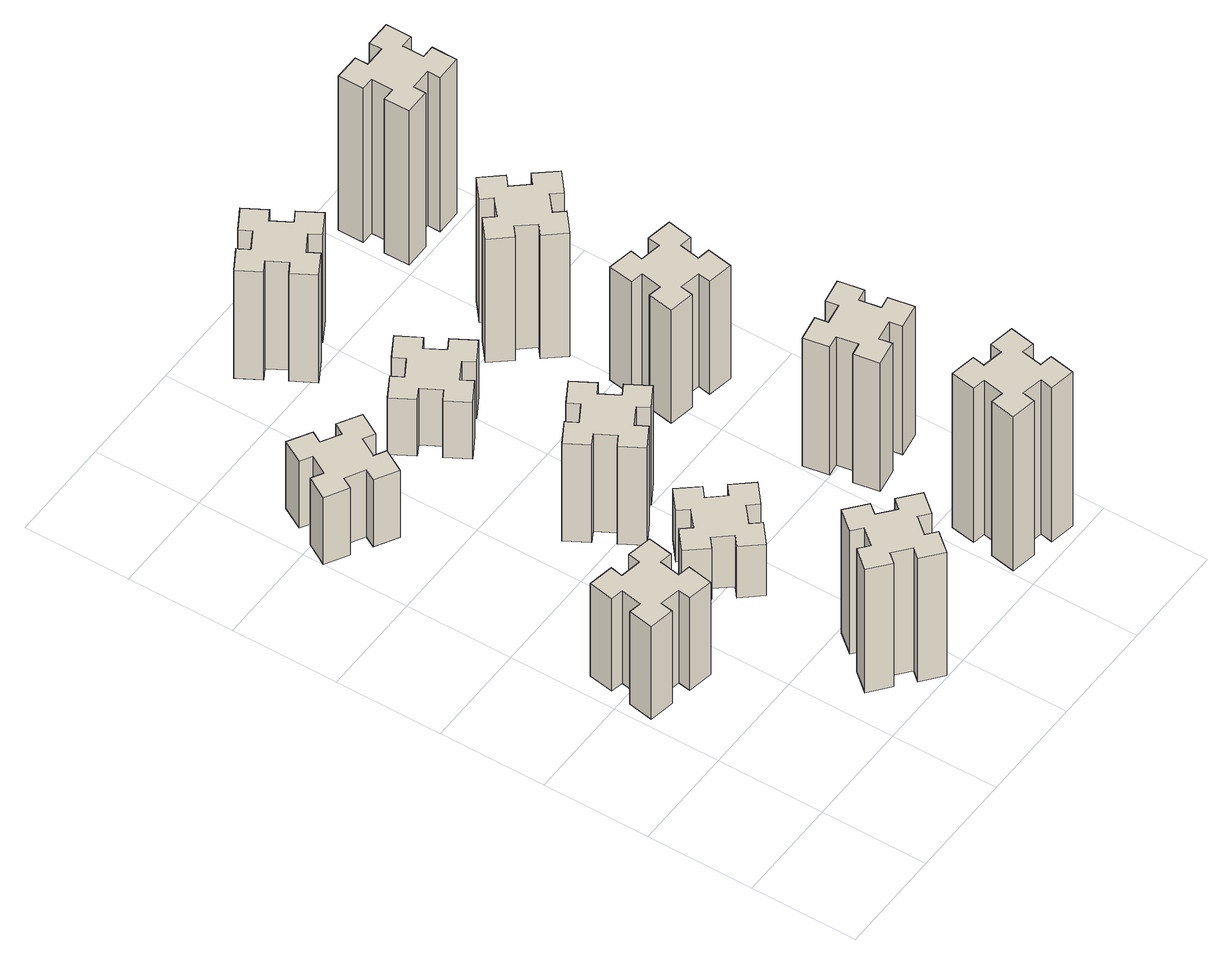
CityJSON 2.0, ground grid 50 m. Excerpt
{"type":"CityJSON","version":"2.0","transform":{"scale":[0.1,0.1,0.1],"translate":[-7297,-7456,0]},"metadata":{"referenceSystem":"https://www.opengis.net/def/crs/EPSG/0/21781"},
"CityObjects":{
"building1":{"type":"Building","attributes":{"class":"1000","function":"1000","usage":"1000","yearOfConstruction":2016,"roofType":"1000","measuredHeight":54,"storeysAboveGround":30,"storeysBelowGround":0},"geometry":[{"type":"Solid","lod":"1","boundaries":[[[[0,1,2,3,4,5,6,7,8,9,10,11,12,13,14,15,16,17,18,19]],[[17,16,20,21]],[[16,15,22,20]],[[15,14,23,22]],[[14,13,24,23]],[[13,12,25,24]],[[12,11,26,25]],[[11,10,27,26]],[[10,9,28,27]],[[9,8,29,28]],[[8,7,30,29]],[[7,6,31,30]],[[6,5,32,31]],[[5,4,33,32]],[[4,3,34,33]],[[3,2,35,34]],[[2,1,36,35]],[[1,0,37,36]],[[0,19,38,37]],[[19,18,39,38]],[[18,17,21,39]],[[24,25,26,27,28,29,30,31,32,33,34,35,36,37,38,39,21,20,22,23]]]]}]},
"building2":{"type":"Building","attributes":{"class":"1000","function":"1000","usage":"1000","yearOfConstruction":2016,"roofType":"1000","measuredHeight":72,"storeysAboveGround":30,"storeysBelowGround":0},"geometry":[{"type":"Solid","lod":"1","boundaries":[[[[40,41,42,43,44,45,46,47,48,49,50,51,52,53,54,55,56,57,58,59]],[[57,56,60,61]],[[56,55,62,60]],[[55,54,63,62]],[[54,53,64,63]],[[53,52,65,64]],[[52,51,66,65]],[[51,50,67,66]],[[50,49,68,67]],[[49,48,69,68]],[[48,47,70,69]],[[47,46,71,70]],[[46,45,72,71]],[[45,44,73,72]],[[44,43,74,73]],[[43,42,75,74]],[[42,41,76,75]],[[41,40,77,76]],[[40,59,78,77]],[[59,58,79,78]],[[58,57,61,79]],[[64,65,66,67,68,69,70,71,72,73,74,75,76,77,78,79,61,60,62,63]]]]}]},
"building3":{"type":"Building","attributes":{"class":"1000","function":"1000","usage":"1000","yearOfConstruction":2016,"roofType":"1000","measuredHeight":39,"storeysAboveGround":30,"storeysBelowGround":0},"geometry":[{"type":"Solid","lod":"1","boundaries":[[[[80,81,82,83,84,85,86,87,88,89,90,91,92,93,94,95,96,97,98,99]],[[97,96,100,101]],[[96,95,102,100]],[[95,94,103,102]],[[94,93,104,103]],[[93,92,105,104]],[[92,91,106,105]],[[91,90,107,106]],[[90,89,108,107]],[[89,88,109,108]],[[88,87,110,109]],[[87,86,111,110]],[[86,85,112,111]],[[85,84,113,112]],[[84,83,114,113]],[[83,82,115,114]],[[82,81,116,115]],[[81,80,117,116]],[[80,99,118,117]],[[99,98,119,118]],[[98,97,101,119]],[[104,105,106,107,108,109,110,111,112,113,114,115,116,117,118,119,101,100,102,103]]]]}]},
"building4":{"type":"Building","attributes":{"class":"1000","function":"1000","usage":"1000","yearOfConstruction":2016,"roofType":"1000","measuredHeight":30,"storeysAboveGround":30,"storeysBelowGround":0},"geometry":[{"type":"Solid","lod":"1","boundaries":[[[[120,121,122,123,124,125,126,127,128,129,130,131,132,133,134,135,136,137,138,139]],[[137,136,140,141]],[[136,135,142,140]],[[135,134,143,142]],[[134,133,144,143]],[[133,132,145,144]],[[132,131,146,145]],[[131,130,147,146]],[[130,129,148,147]],[[129,128,149,148]],[[128,127,150,149]],[[127,126,151,150]],[[126,125,152,151]],[[125,124,153,152]],[[124,123,154,153]],[[123,122,155,154]],[[122,121,156,155]],[[121,120,157,156]],[[120,139,158,157]],[[139,138,159,158]],[[138,137,141,159]],[[144,145,146,147,148,149,150,151,152,153,154,155,156,157,158,159,141,140,142,143]]]]}]},
"building5":{"type":"Building","attributes":{"class":"1000","function":"1000","usage":"1000","yearOfConstruction":2016,"roofType":"1000","measuredHeight":57,"storeysAboveGround":30,"storeysBelowGround":0},"geometry":[{"type":"Solid","lod":"1","boundaries":[[[[160,161,162,163,164,165,166,167,168,169,170,171,172,173,174,175,176,177,178,179]],[[177,176,180,181]],[[176,175,182,180]],[[175,174,183,182]],[[174,173,184,183]],[[173,172,185,184]],[[172,171,186,185]],[[171,170,187,186]],[[170,169,188,187]],[[169,168,189,188]],[[168,167,190,189]],[[167,166,191,190]],[[166,165,192,191]],[[165,164,193,192]],[[164,163,194,193]],[[163,162,195,194]],[[162,161,196,195]],[[161,160,197,196]],[[160,179,198,197]],[[179,178,199,198]],[[178,177,181,199]],[[184,185,186,187,188,189,190,191,192,193,194,195,196,197,198,199,181,180,182,183]]]]}]},
"building6":{"type":"Building","attributes":{"class":"1000","function":"1000","usage":"1000","yearOfConstruction":2016,"roofType":"1000","measuredHeight":33,"storeysAboveGround":30,"storeysBelowGround":0},"geometry":[{"type":"Solid","lod":"1","boundaries":[[[[200,201,202,203,204,205,206,207,208,209,210,211,212,213,214,215,216,217,218,219]],[[217,216,220,221]],[[216,215,222,220]],[[215,214,223,222]],[[214,213,224,223]],[[213,212,225,224]],[[212,211,226,225]],[[211,210,227,226]],[[210,209,228,227]],[[209,208,229,228]],[[208,207,230,229]],[[207,206,231,230]],[[206,205,232,231]],[[205,204,233,232]],[[204,203,234,233]],[[203,202,235,234]],[[202,201,236,235]],[[201,200,237,236]],[[200,219,238,237]],[[219,218,239,238]],[[218,217,221,239]],[[224,225,226,227,228,229,230,231,232,233,234,235,236,237,238,239,221,220,222,223]]]]}]},
"building7":{"type":"Building","attributes":{"class":"1000","function":"1000","usage":"1000","yearOfConstruction":2016,"roofType":"1000","measuredHeight":90,"storeysAboveGround":30,"storeysBelowGround":0},"geometry":[{"type":"Solid","lod":"1","boundaries":[[[[240,241,242,243,244,245,246,247,248,249,250,251,252,253,254,255,256,257,258,259]],[[257,256,260,261]],[[256,255,262,260]],[[255,254,263,262]],[[254,253,264,263]],[[253,252,265,264]],[[252,251,266,265]],[[251,250,267,266]],[[250,249,268,267]],[[249,248,269,268]],[[248,247,270,269]],[[247,246,271,270]],[[246,245,272,271]],[[245,244,273,272]],[[244,243,274,273]],[[243,242,275,274]],[[242,241,276,275]],[[241,240,277,276]],[[240,259,278,277]],[[259,258,279,278]],[[258,257,261,279]],[[264,265,266,267,268,269,270,271,272,273,274,275,276,277,278,279,261,260,262,263]]]]}]},
"building8":{"type":"Building","attributes":{"class":"1000","function":"1000","usage":"1000","yearOfConstruction":2016,"roofType":"1000","measuredHeight":63,"storeysAboveGround":30,"storeysBelowGround":0},"geometry":[{"type":"Solid","lod":"1","boundaries":[[[[280,281,282,283,284,285,286,287,288,289,290,291,292,293,294,295,296,297,298,299]],[[297,296,300,301]],[[296,295,302,300]],[[295,294,303,302]],[[294,293,304,303]],[[293,292,305,304]],[[292,291,306,305]],[[291,290,307,306]],[[290,289,308,307]],[[289,288,309,308]],[[288,287,310,309]],[[287,286,311,310]],[[286,285,312,311]],[[285,284,313,312]],[[284,283,314,313]],[[283,282,315,314]],[[282,281,316,315]],[[281,280,317,316]],[[280,299,318,317]],[[299,298,319,318]],[[298,297,301,319]],[[304,305,306,307,308,309,310,311,312,313,314,315,316,317,318,319,301,300,302,303]]]]}]},
"building9":{"type":"Building","attributes":{"class":"1000","function":"1000","usage":"1000","yearOfConstruction":2016,"roofType":"1000","measuredHeight":75,"storeysAboveGround":30,"storeysBelowGround":0},"geometry":[{"type":"Solid","lod":"1","boundaries":[[[[320,321,322,323,324,325,326,327,328,329,330,331,332,333,334,335,336,337,338,339]],[[337,336,340,341]],[[336,335,342,340]],[[335,334,343,342]],[[334,333,344,343]],[[333,332,345,344]],[[332,331,346,345]],[[331,330,347,346]],[[330,329,348,347]],[[329,328,349,348]],[[328,327,350,349]],[[327,326,351,350]],[[326,325,352,351]],[[325,324,353,352]],[[324,323,354,353]],[[323,322,355,354]],[[322,321,356,355]],[[321,320,357,356]],[[320,339,358,357]],[[339,338,359,358]],[[338,337,341,359]],[[344,345,346,347,348,349,350,351,352,353,354,355,356,357,358,359,341,340,342,343]]]]}]},
"building10":{"type":"Building","attributes":{"class":"1000","function":"1000","usage":"1000","yearOfConstruction":2016,"roofType":"1000","measuredHeight":66,"storeysAboveGround":30,"storeysBelowGround":0},"geometry":[{"type":"Solid","lod":"1","boundaries":[[[[360,361,362,363,364,365,366,367,368,369,370,371,372,373,374,375,376,377,378,379]],[[377,376,380,381]],[[376,375,382,380]],[[375,374,383,382]],[[374,373,384,383]],[[373,372,385,384]],[[372,371,386,385]],[[371,370,387,386]],[[370,369,388,387]],[[369,368,389,388]],[[368,367,390,389]],[[367,366,391,390]],[[366,365,392,391]],[[365,364,393,392]],[[364,363,394,393]],[[363,362,395,394]],[[362,361,396,395]],[[361,360,397,396]],[[360,379,398,397]],[[379,378,399,398]],[[378,377,381,399]],[[384,385,386,387,388,389,390,391,392,393,394,395,396,397,398,399,381,380,382,383]]]]}]},
"building11":{"type":"Building","attributes":{"class":"1000","function":"1000","usage":"1000","yearOfConstruction":2016,"roofType":"1000","measuredHeight":72,"storeysAboveGround":30,"storeysBelowGround":0},"geometry":[{"type":"Solid","lod":"1","boundaries":[[[[400,401,402,403,404,405,406,407,408,409,410,411,412,413,414,415,416,417,418,419]],[[417,416,420,421]],[[416,415,422,420]],[[415,414,423,422]],[[414,413,424,423]],[[413,412,425,424]],[[412,411,426,425]],[[411,410,427,426]],[[410,409,428,427]],[[409,408,429,428]],[[408,407,430,429]],[[407,406,431,430]],[[406,405,432,431]],[[405,404,433,432]],[[404,403,434,433]],[[403,402,435,434]],[[402,401,436,435]],[[401,400,437,436]],[[400,419,438,437]],[[419,418,439,438]],[[418,417,421,439]],[[424,425,426,427,428,429,430,431,432,433,434,435,436,437,438,439,421,420,422,423]]]]}]},
"building12":{"type":"Building","attributes":{"class":"1000","function":"1000","usage":"1000","yearOfConstruction":2016,"roofType":"1000","measuredHeight":90,"storeysAboveGround":30,"storeysBelowGround":0},"geometry":[{"type":"Solid","lod":"1","boundaries":[[[[440,441,442,443,444,445,446,447,448,449,450,451,452,453,454,455,456,457,458,459]],[[457,456,460,461]],[[456,455,462,460]],[[455,454,463,462]],[[454,453,464,463]],[[453,452,465,464]],[[452,451,466,465]],[[451,450,467,466]],[[450,449,468,467]],[[449,448,469,468]],[[448,447,470,469]],[[447,446,471,470]],[[446,445,472,471]],[[445,444,473,472]],[[444,443,474,473]],[[443,442,475,474]],[[442,441,476,475]],[[441,440,477,476]],[[440,459,478,477]],[[459,458,479,478]],[[458,457,461,479]],[[464,465,466,467,468,469,470,471,472,473,474,475,476,477,478,479,461,460,462,463]]]]}]}
},
"vertices":[
[335,917,0],[352,1015,0],[411,1005,0],[432,1123,0],[314,1144,0],[304,1085,0],[205,1102,0],[216,1161,0],[97,1182,0],[77,1064,0],[136,1054,0],[118,955,0],[59,966,0],[38,847,0],[157,827,0],[167,886,0],[265,868,0],[255,809,0],[373,788,0],[394,907,0],[265,868,540],[255,809,540],[167,886,540],[157,827,540],[38,847,540],[59,966,540],[118,955,540],[136,1054,540],[77,1064,540],[97,1182,540],[216,1161,540],[205,1102,540],[304,1085,540],[314,1144,540],[432,1123,540],[411,1005,540],[352,1015,540],[335,917,540],[394,907,540],[373,788,540],
[766,193,0],[843,129,0],[804,83,0],[896,6,0],[973,98,0],[927,136,0],[992,213,0],[1038,174,0],[1115,266,0],[1023,343,0],[984,297,0],[908,362,0],[946,408,0],[854,485,0],[777,393,0],[823,354,0],[759,278,0],[713,316,0],[636,224,0],[728,147,0],[759,278,720],[713,316,720],[823,354,720],[777,393,720],[854,485,720],[946,408,720],[908,362,720],[984,297,720],[1023,343,720],[1115,266,720],[1038,174,720],[992,213,720],[927,136,720],[973,98,720],[896,6,720],[804,83,720],[843,129,720],[766,193,720],[728,147,720],[636,224,720],
[306,2367,0],[356,2454,0],[408,2424,0],[468,2528,0],[364,2588,0],[334,2536,0],[247,2586,0],[277,2638,0],[173,2698,0],[113,2594,0],[165,2564,0],[115,2477,0],[63,2507,0],[3,2403,0],[107,2343,0],[137,2395,0],[224,2345,0],[194,2293,0],[298,2233,0],[358,2337,0],[224,2345,390],[194,2293,390],[137,2395,390],[107,2343,390],[3,2403,390],[63,2507,390],[115,2477,390],[165,2564,390],[113,2594,390],[173,2698,390],[277,2638,390],[247,2586,390],[334,2536,390],[364,2588,390],[468,2528,390],[408,2424,390],[356,2454,390],[306,2367,390],[358,2337,390],[298,2233,390],
[908,969,0],[984,1033,0],[1023,987,0],[1115,1064,0],[1038,1156,0],[992,1118,0],[927,1194,0],[973,1233,0],[896,1325,0],[804,1248,0],[843,1202,0],[766,1137,0],[728,1183,0],[636,1106,0],[713,1014,0],[759,1053,0],[823,976,0],[777,938,0],[854,846,0],[946,923,0],[823,976,300],[777,938,300],[759,1053,300],[713,1014,300],[636,1106,300],[728,1183,300],[766,1137,300],[843,1202,300],[804,1248,300],[896,1325,300],[973,1233,300],[927,1194,300],[992,1118,300],[1038,1156,300],[1115,1064,300],[1023,987,300],[984,1033,300],[908,969,300],[946,923,300],[854,846,300],
[864,1746,0],[777,1696,0],[747,1748,0],[643,1688,0],[703,1584,0],[755,1614,0],[805,1527,0],[753,1497,0],[813,1393,0],[917,1453,0],[887,1505,0],[974,1555,0],[1004,1503,0],[1108,1563,0],[1048,1667,0],[996,1637,0],[946,1724,0],[998,1754,0],[938,1858,0],[834,1798,0],[946,1724,570],[998,1754,570],[996,1637,570],[1048,1667,570],[1108,1563,570],[1004,1503,570],[974,1555,570],[887,1505,570],[917,1453,570],[813,1393,570],[753,1497,570],[805,1527,570],[755,1614,570],[703,1584,570],[643,1688,570],[747,1748,570],[777,1696,570],[864,1746,570],[834,1798,570],[938,1858,570],
[755,2454,0],[805,2367,0],[753,2337,0],[813,2233,0],[917,2293,0],[887,2345,0],[974,2395,0],[1004,2343,0],[1108,2403,0],[1048,2507,0],[996,2477,0],[946,2564,0],[998,2594,0],[938,2698,0],[834,2638,0],[864,2586,0],[777,2536,0],[747,2588,0],[643,2528,0],[703,2424,0],[777,2536,330],[747,2588,330],[864,2586,330],[834,2638,330],[938,2698,330],[998,2594,330],[946,2564,330],[996,2477,330],[1048,2507,330],[1108,2403,330],[1004,2343,330],[974,2395,330],[887,2345,330],[917,2293,330],[813,2233,330],[753,2337,330],[805,2367,330],[755,2454,330],[703,2424,330],[643,2528,330],
[1784,345,0],[1685,362,0],[1696,421,0],[1577,442,0],[1557,324,0],[1616,314,0],[1598,215,0],[1539,226,0],[1518,107,0],[1637,87,0],[1647,146,0],[1745,128,0],[1735,69,0],[1853,48,0],[1874,167,0],[1815,177,0],[1832,275,0],[1891,265,0],[1912,383,0],[1794,404,0],[1832,275,900],[1891,265,900],[1815,177,900],[1874,167,900],[1853,48,900],[1735,69,900],[1745,128,900],[1647,146,900],[1637,87,900],[1518,107,900],[1539,226,900],[1598,215,900],[1616,314,900],[1557,324,900],[1577,442,900],[1696,421,900],[1685,362,900],[1784,345,900],[1794,404,900],[1912,383,900],
[996,3217,0],[946,3304,0],[998,3334,0],[938,3438,0],[834,3378,0],[864,3326,0],[777,3276,0],[747,3328,0],[643,3268,0],[703,3164,0],[755,3194,0],[805,3107,0],[753,3077,0],[813,2973,0],[917,3033,0],[887,3085,0],[974,3135,0],[1004,3083,0],[1108,3143,0],[1048,3247,0],[974,3135,630],[1004,3083,630],[887,3085,630],[917,3033,630],[813,2973,630],[753,3077,630],[805,3107,630],[755,3194,630],[703,3164,630],[643,3268,630],[747,3328,630],[777,3276,630],[864,3326,630],[834,3378,630],[938,3438,630],[998,3334,630],[946,3304,630],[996,3217,630],[1048,3247,630],[1108,3143,630],
[1685,868,0],[1784,886,0],[1794,827,0],[1912,847,0],[1891,966,0],[1832,955,0],[1815,1054,0],[1874,1064,0],[1853,1182,0],[1735,1161,0],[1745,1102,0],[1647,1085,0],[1637,1144,0],[1518,1123,0],[1539,1005,0],[1598,1015,0],[1616,917,0],[1557,907,0],[1577,788,0],[1696,809,0],[1616,917,750],[1557,907,750],[1598,1015,750],[1539,1005,750],[1518,1123,750],[1637,1144,750],[1647,1085,750],[1745,1102,750],[1735,1161,750],[1853,1182,750],[1874,1064,750],[1815,1054,750],[1832,955,750],[1891,966,750],[1912,847,750],[1794,827,750],[1784,886,750],[1685,868,750],[1696,809,750],[1577,788,750],
[1547,1726,0],[1645,1708,0],[1635,1649,0],[1753,1628,0],[1774,1747,0],[1715,1757,0],[1732,1855,0],[1791,1845,0],[1812,1963,0],[1694,1984,0],[1684,1925,0],[1585,1942,0],[1596,2001,0],[1477,2022,0],[1457,1904,0],[1516,1894,0],[1498,1795,0],[1439,1806,0],[1418,1687,0],[1537,1667,0],[1498,1795,660],[1439,1806,660],[1516,1894,660],[1457,1904,660],[1477,2022,660],[1596,2001,660],[1585,1942,660],[1684,1925,660],[1694,1984,660],[1812,1963,660],[1791,1845,660],[1732,1855,660],[1715,1757,660],[1774,1747,660],[1753,1628,660],[1635,1649,660],[1645,1708,660],[1547,1726,660],[1537,1667,660],[1418,1687,660],
[1483,2582,0],[1406,2517,0],[1368,2563,0],[1276,2486,0],[1353,2394,0],[1399,2433,0],[1463,2356,0],[1417,2318,0],[1494,2226,0],[1586,2303,0],[1548,2349,0],[1624,2413,0],[1663,2367,0],[1755,2444,0],[1678,2536,0],[1632,2498,0],[1567,2574,0],[1613,2613,0],[1536,2705,0],[1444,2628,0],[1567,2574,720],[1613,2613,720],[1632,2498,720],[1678,2536,720],[1755,2444,720],[1663,2367,720],[1624,2413,720],[1548,2349,720],[1586,2303,720],[1494,2226,720],[1417,2318,720],[1463,2356,720],[1399,2433,720],[1353,2394,720],[1276,2486,720],[1368,2563,720],[1406,2517,720],[1483,2582,720],[1444,2628,720],[1536,2705,720],
[1665,3095,0],[1765,3095,0],[1765,3035,0],[1885,3035,0],[1885,3155,0],[1825,3155,0],[1825,3255,0],[1885,3255,0],[1885,3375,0],[1765,3375,0],[1765,3315,0],[1665,3315,0],[1665,3375,0],[1545,3375,0],[1545,3255,0],[1605,3255,0],[1605,3155,0],[1545,3155,0],[1545,3035,0],[1665,3035,0],[1605,3155,900],[1545,3155,900],[1605,3255,900],[1545,3255,900],[1545,3375,900],[1665,3375,900],[1665,3315,900],[1765,3315,900],[1765,3375,900],[1885,3375,900],[1885,3255,900],[1825,3255,900],[1825,3155,900],[1885,3155,900],[1885,3035,900],[1765,3035,900],[1765,3095,900],[1665,3095,900],[1665,3035,900],[1545,3035,900]
]}
